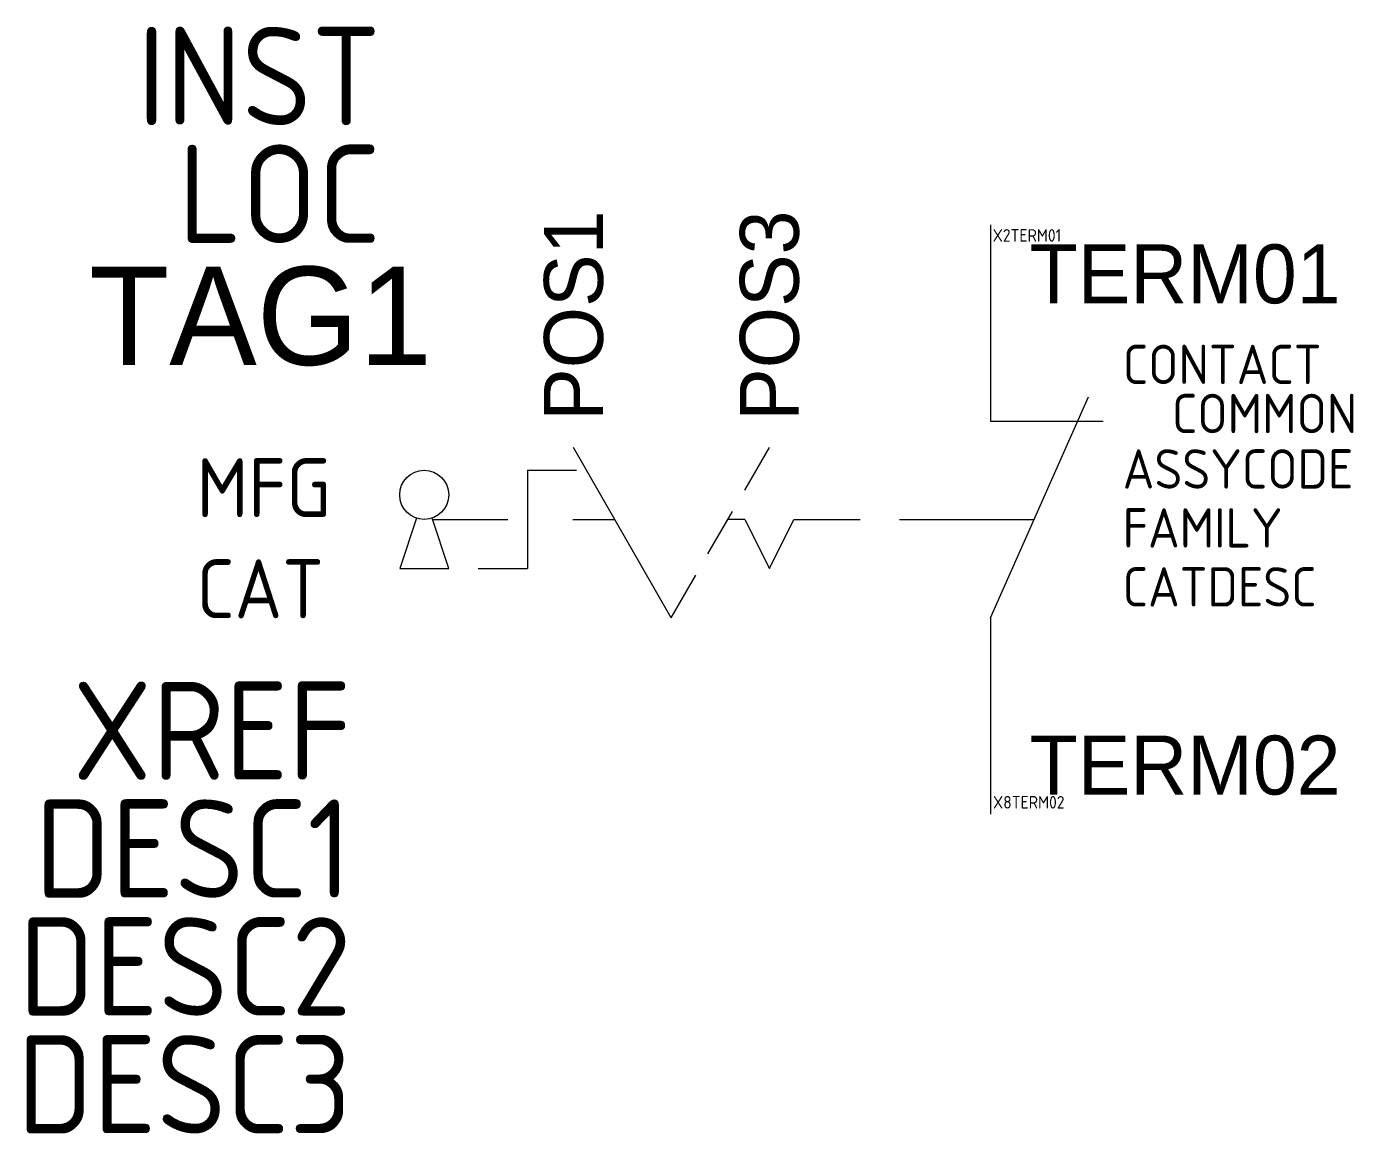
# Model space of a CAD drawing. Header units: millimetres. Extents: x -24.5 to 9.2, y -15.6 to 12.5.
import ezdxf
from ezdxf.enums import TextEntityAlignment as Align

# ---------------------------------------------------------------- set-up
doc = ezdxf.new("R2010")
doc.units = ezdxf.units.MM
doc.styles.add('WD_IEC', font='isocp2.shx', dxfattribs={"width": 0.9, "height": 4})

msp = doc.modelspace()

# ---------------------------------------------------------------- linework, layer by layer
for p, q in [((0, 7.5), (0, 2.5)), ((0, -2.5), (2.5, 3.125)), ((0, 2.5), (2.868, 2.5)), ((-8.125, -2.5), (-10.613, 1.834)), ((-6.25, 0.748), (-5.625, 1.83)), ((-11.784, 1.253), (-10.534, 1.253)), ((-11.784, 1.253), (-11.784, -1.247)), ((-14.606, 0.035), (-15.034, -1.247)), ((-13.784, -1.247), (-14.211, 0.035)), ((-14.2, 0.002), (-12.286, 0.003)), ((-10.625, 0), (-9.568, 0)), ((-7.187, -0.876), (-6.562, 0.206)), ((-6.25, 0), (-6.682, 0)), ((-6.25, 0), (-5.625, -1.25)), ((-5.625, -1.25), (-5, 0)), ((-5, 0), (-3.312, 0)), ((-2.312, 0), (1.111, 0)), ((-15.034, -1.247), (-13.784, -1.247)), ((-13.034, -1.247), (-11.784, -1.247)), ((-8.125, -2.5), (-7.5, -1.417)), ((0, -2.5), (0, -7.5))]:
    msp.add_line(p, q)
msp.add_circle((-14.409, 0.628), 0.625)

# ---------------------------------------------------------------- texts
at = {"style": 'WD_IEC', "flags": 1}
for tag, p in [('INST', (-15.513, 10.036)), ('LOC', (-15.513, 7.036)), ('DESC1', (-16.261, -9.625)), ('DESC2', (-16.261, -12.625)), ('DESC3', (-16.261, -15.625))]:
    msp.add_attdef(tag, text='', height=2.5, dxfattribs=at).set_placement(p, align=Align.RIGHT)
at = {"flags": 8}
for tag, text, p in [('POS3', '2', (-5.625, 2.51)), ('POS1', '1', (-10.611, 2.51))]:
    msp.add_attdef(tag, text=text, height=1.5, rotation=90, dxfattribs=at).set_placement(p, align=Align.MIDDLE_LEFT)
at = {"style": 'WD_IEC', "flags": 1}
for tag, p, s, height in [('X2TERM01', (0.059, 7.069), '', 0.32), ('CONTACT', (3.374, 3.446), 'NC', 1), ('COMMON', (4.624, 2.196), '02', 1), ('ASSYCODE', (3.368, 0.786), '', 1), ('MFG', (-20.204, 0.059), 'ACKO', 1.5), ('FAMILY', (3.368, -0.714), 'PB_ACKO', 1), ('CAT', (-20.204, -2.513), 'XB2-BS142', 1.5), ('CATDESC', (3.368, -2.214), '', 1), ('X8TERM02', (0.068, -7.357), '', 0.32)]:
    msp.add_attdef(tag, p, s, height=height, dxfattribs=at)
for tag, p, s in [('TERM01', (1, 5.5), '1'), ('TERM02', (1, -7), '2')]:
    msp.add_attdef(tag, p, s, height=1.5)
msp.add_attdef('TAG1', text='S', height=2.5).set_placement((-14.212, 3.933), align=Align.RIGHT)
at = {"lineweight": 15, "style": 'WD_IEC', "flags": 1}
msp.add_attdef('XREF', text='', height=2.5, dxfattribs=at).set_placement((-16.261, -6.625), align=Align.RIGHT)

doc.saveas('drawing.dxf')
